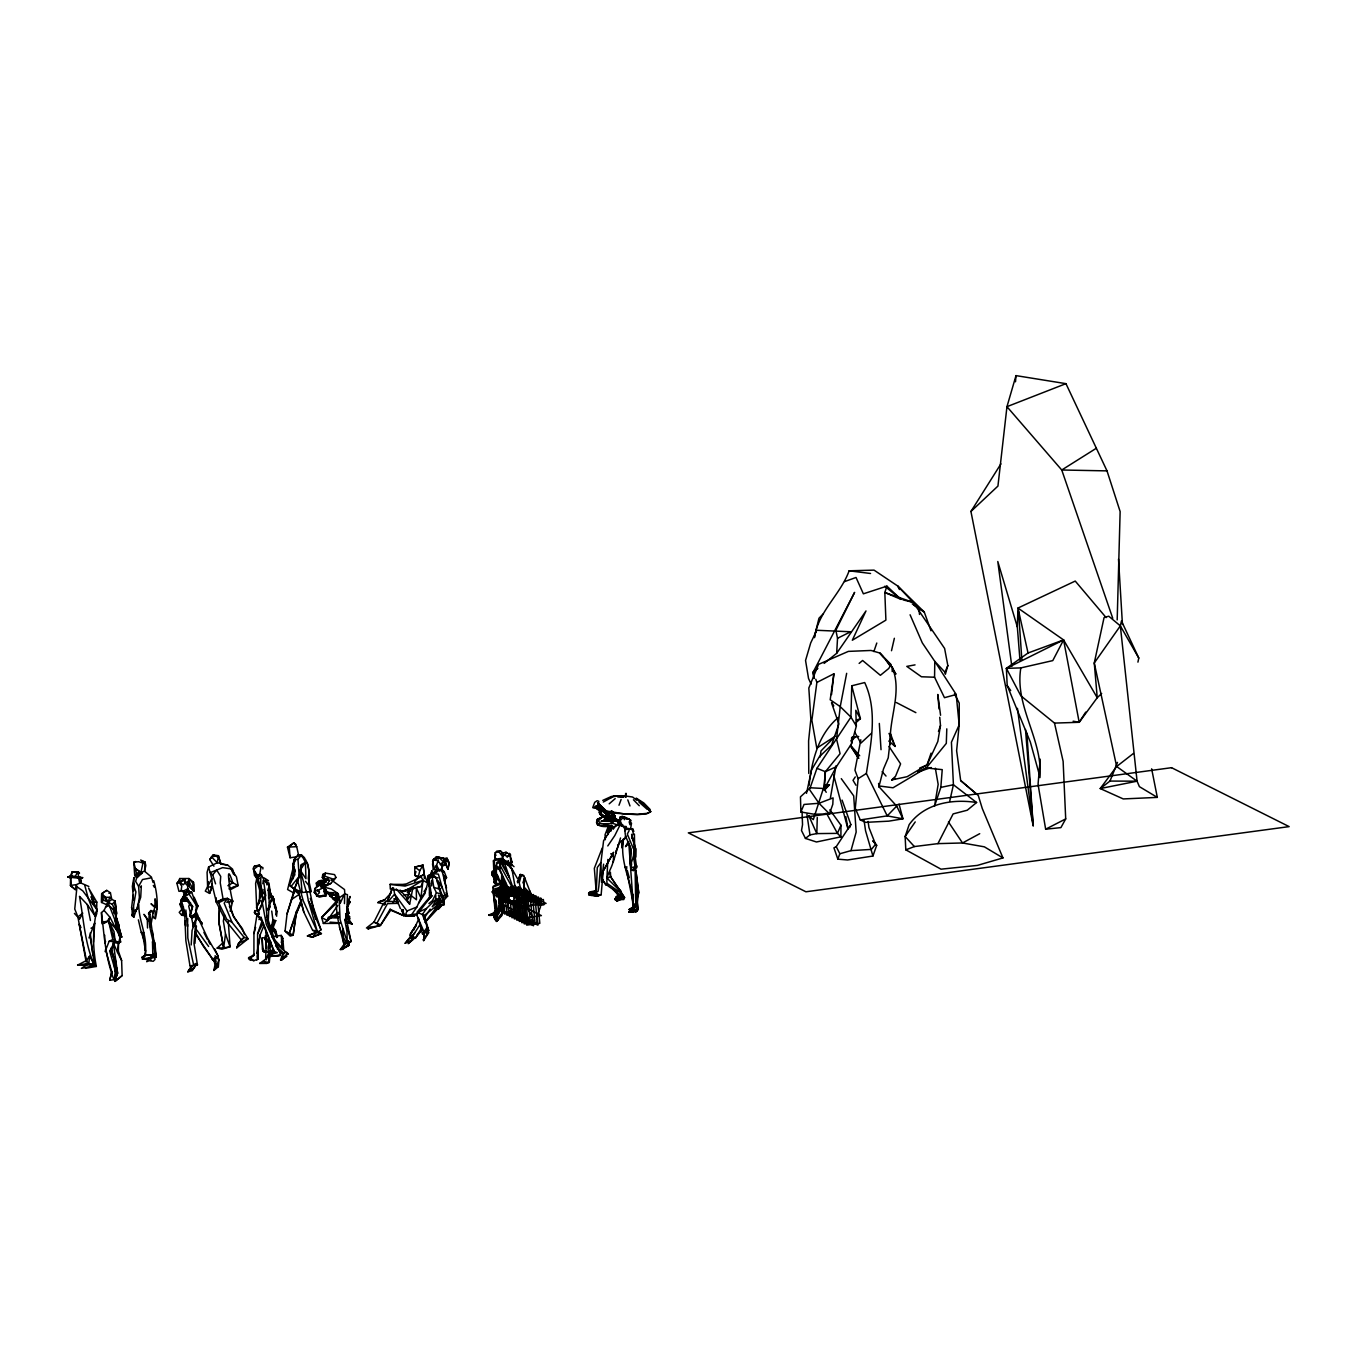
<?xml version="1.0" encoding="UTF-8"?>
<svg xmlns="http://www.w3.org/2000/svg" width="1357" height="1357" viewBox="0 0 1357 1357"><rect width="100%" height="100%" fill="white"/><g stroke="black" fill="none" stroke-linecap="round" stroke-linejoin="round"><path stroke-width="1.5" d="M1106.142 617.622L1075.236 581.067L1017.954 608.055L1063.583 639.927L1052.778 660.605L1020.837 667.898C1014.341 706.403 1043.126 739.87 1039.954 777.612M262.885 868.972L262.885 867.564L257.745 865.8L254.387 866.207L253.08 868.599L257.355 875.18L261.324 875.604C258.475 886.715 267.278 900.098 258.559 911.073L259.17 914.55L256.592 907.324L261.104 895.179L256.643 879.2L259.374 875.893L257.796 878.318M444.146 880.981L446.572 877.674L444.316 871.889L441.602 869.328L436.513 870.499L428.965 878.216L431.373 895.298L429.609 896.366L429.626 892.16M616.57 900.692L615.773 898.809L614.806 899.437L617.079 901.014L618.894 900.013M187.69 885.867L188.708 886.358L188.928 878.522L179.769 878.539L177.75 882.915L185.095 878.658L184.925 883.153L183.127 884.798L179.463 881.626L179.769 878.539M434.918 907.799L444.146 904.576L444.163 899.742L441.093 894.076L436.445 892.685L433.799 887.41L432.035 876.249L432.679 873.467L436.513 870.499M612.838 822.088L613.924 813.657L612.567 812.69L613.975 814.505L612.838 820.764L609.802 816.558L611.82 821.765M802.072 812.029L802.53 824.7L801.495 830.535L805.447 838.422L816.473 841.985L840.899 836.845L840.967 825.226L829.873 809.824M266.328 939.349L265.65 959.162L259.662 963.47L266.277 963.419L268.923 962.062L268.024 947.135L269.331 941.571M272.961 898.945L274.131 900.149L272.672 896.095L273.266 897.995M609.853 873.433L610.667 876.859L624.542 897.639L621.71 897.927L619.945 892.329L607.054 883.356C605.154 872.992 616.502 864.443 612.702 853.994L613.618 852.264L603.22 870.973L601.151 894.704L598.047 895.925L588.87 894.823L589.888 891.871L595.757 891.176L596.351 890.005L597.284 867.513L600.93 862.56L603.594 840.729L612.346 827.312L620.454 824.157L616.638 821.206L601.355 821.206L616.638 821.206M85.474 968.321L96.347 966.438C92.564 947.457 92.649 928.273 96.924 909.597L91.173 896.604L93.362 903.999M596.249 892.346L594.332 868.293L602.271 847.938M93.786 904.186L93.87 900.064L88.629 888.106L96.805 902.1L96.652 914.211L95.719 912.803M252.589 956.023L254.268 954.463L248.535 958.059L249.179 959.467L253.844 960.688L257.983 958.958L258.135 946.694L260.205 934.752L263.835 925.745M270.009 953.75L270.145 941.894M496 865.274L496.832 879.743L495.424 883.831L494.253 882.661L493.388 860.864L496.255 859.032L501.7 858.37M628.868 841.934L627.85 842.154C633.94 850.585 626.866 862.611 632.498 870.431L634.211 870.21L635.127 867.106L635.67 848.719L631.904 835.352L631.7 838.524M106.728 890.379L101.673 893.72L101.554 902.439L106.796 904.746L108.034 902.371L109.764 897.299L105.642 897.316L101.673 893.72L106.728 890.379L110.409 892.719L111.766 899.386L115.057 900.963L116.617 913.448L115.837 918.18L115.057 900.963L112.377 904.339L115.158 910.479M273.283 931.665L271.163 931.055L272.638 927.934L273.775 928.256L273.707 930.715C270.382 933.124 275.149 930.885 272.638 927.934L271.688 928.052M493.219 890.413L496.102 910.598L495 912.43L488.842 915.229L496.475 914.313L498.918 912.379L499.8 891.956L505.822 889.802L514.795 890.005L517.543 887.631L514.795 890.005M892.211 671.596L892.278 667.407L885.85 659.672M905.798 849.838L914.381 846.564L937.924 843.63L953.123 813.912L967.27 810.214L976.582 802.513C952.241 798.679 924.422 803.429 909.19 824.581L905.136 836.523L905.798 849.838L941.012 869.175L977.345 865.41L1002.942 857.929L982.298 808.585L978.295 795.524L960.671 780.563L956.617 750.709L959.195 724.842L956.193 694.513L944.472 697.685L934.566 677.228L934.786 661.368L922.302 642.879L910.089 614.789M219.359 906.561L219.088 923.863L223.651 947.864L230.062 946.813L228.281 921.522M101.707 893.703L101.554 902.439L103.539 900.115L101.673 893.72L108.034 902.371L115.006 920.131L120.061 936.856L118.805 942.589L112.818 939.519L108.594 921.149L109.968 917.281L104.048 910.377L108.034 902.371L111.766 899.386L109.764 897.299M494.44 879.115L491.963 874.705L492.303 871.584L493.253 874.145C492.031 874.179 492.354 868.005 492.625 875.706L494.525 877.419M631.531 823.122L630.683 828.364L627.986 829.534L626.171 828.211L625.153 829.28L626.171 828.211M826.209 792.318L824.31 788.892L836.421 766.671L851.551 743.721L851.653 737.411M122.13 975.598L115.006 981.382L117.601 973.139L113.309 943.081L118.551 942.521L118.364 951.053L121.621 960.535L122.13 975.598L115.006 981.382L117.245 973.546L111.868 950.205M265.938 937.5L262.105 938.009L263.156 951.087L264.852 952.326L273.249 951.189M495.644 918.57L494.813 919.368L494.745 916.586L496.628 913.193M499.495 892.38L499.41 911.446M624.305 819.696L624.339 817.677L618.029 820.578L617.74 823.122L620.488 821.986L621.591 823.512L620.268 824.361M899.046 804.124L902.948 818.814L887.224 815.879L866.377 773.456C870.855 743.704 877.928 710.915 864.697 682.554L851.755 685.794L850.941 717.107L816.948 768.316L809.535 789.604L819 803.276L829.449 813.827L832.808 804.294L833.096 797.899L819 803.276L804.039 804.447L800.884 811.995L814.268 814.251L829.449 813.827L825.412 813.42M70.615 877.351L70.411 885.392L75.314 889.649L76.229 884.696L81.199 882.474L80.792 878.369L70.615 877.351L71.31 886.596M442.043 870.532L443.298 871.754L442.043 870.532L442.246 862.815L441.737 868.412M614.806 899.437L616.349 896.519L619.589 895.009L615.298 890.345M265.039 939.349L269.534 943.675M610.667 831.332L611.362 825.277M1117.184 619.912L1120.136 511.572L1107.007 470.879L1065.957 383.658L1016.003 375.618L1006.962 406.676L997.938 486.077L970.933 511.47L1033.186 825.802L1026.859 733.136M150.814 956.872L150.729 960.128L146.675 961.706L148.507 958.534M219.461 906.476L219.003 922.573L223.651 947.864L217.154 948.068L222.921 942.81M817.27 817.508L816.812 833.605L809.976 834.894L805.447 838.422M259.323 902.863L259.798 886.681L256.643 879.2L255.625 883.458L256.744 908.868M344.441 903.609L344.746 893.924L347.46 894.653L347.104 904.627M499.189 861.814L499.495 860.83L500.071 865.41L498.307 867.666L501.7 874.4L501.479 881.439L502.887 886.698L500.818 885.663L495.237 891.702L497.442 890.158M145.844 951.087L145.47 955.091L142.095 957.211L142.468 959.145L147.777 959.433L154.291 957.313C156.123 942.318 146.726 927.459 149.558 912.023L150.966 910.496L153.002 913.363L150.542 927.255M617.876 899.606L623.779 899.555L624.542 897.639L620.946 891.922L606.918 877.996L607.868 859.422M1019.989 660.418L1017.326 626.917L1017.954 608.055L1028.046 653.005L1006.402 668.356L1007.182 685.506L1030.336 742.042L1039.072 773.677M257.525 959.467L257.593 933.853L262.122 920.674M268.584 898.402L268.652 887.665L272.655 898.588L270.484 902.354M269.365 948.102L269.483 944.319M946.796 728.845L946.304 743.399L926.271 767.96L893.042 787.772L879.132 785.974M187.758 918.536L187.453 926.56L185.858 910.021M208.011 887.139L208.232 881.694M499.715 882.304L499.8 880.133M265.802 948.017L266.159 939.621M268.143 923.88L268.754 909.071L267.329 909.207M330.09 893.127L329.955 896.315L336.689 900.064M625.441 836.421L625.136 838.507L626.578 836.099M218.07 958.619L218.189 956.261L214.762 949.035M635.67 848.719L635.738 857.064M890.362 744.484C888.496 718.599 902.609 692.765 892.278 667.407L879.76 653.022L871.024 650.461L848.346 651.394L818.559 664.37L808.823 688.016L810.841 719.193L808.602 740.854L808.772 773.456M109.73 980.28L111.885 971.476L109.73 980.28L113.92 979.652C106.694 960.451 104.76 942.878 102.674 922.726L101.453 912.599L104.048 910.377M273.622 931.258L273.775 928.256M498.664 902.88L499.24 892.685M824.123 663.403L836.675 653.311L837.523 638.282L835.844 630.31L854.622 592.364L813.131 672.224L813.759 678.347M153.002 913.363L154.817 907.477L155.088 898.656M348.579 901.743L346.883 908.902L350.021 896.451L349.156 899.216M612.838 820.764L614.874 815.557L612.719 820.459M191.184 944.964L192.083 930.495L195.951 918.689L193.814 915.28M633.007 908.07L632.091 892.838M93.497 942.165L94.685 923.184M281.289 935.414L282.035 948.543L283.732 949.781L282.816 938.416L281.289 935.414L271.688 936.72M808.959 815.93L813.301 819.662L823.411 788.332L824.31 788.892L825.395 771.692L840.085 753.678L836.54 739.056L840.237 706.624L846.666 673.326M248.535 958.059L250.146 958.296L253.912 955.379L253.946 933.531L256.965 914.923L260.917 920.25M336.434 902.168L336.943 894.348C334.619 910.564 339.572 927.526 343.711 943.2L351.039 941.588L346.391 918.943L347.307 904.966M598.454 804.616L598.759 801.292L597.148 800.715L594.722 802.326L592.738 807.619L594.349 808.212L598.454 804.616L609.361 814.217M623.626 838.626C619.725 858.15 628.528 876.3 632.549 894.925L628.834 843.494L625.509 846.683L628.206 841.645M115.057 900.963L116.617 913.448M269.551 903.949L267.787 909.58L268.754 909.071M502.616 859.032L502.87 855.453M621.794 847.599L622.422 840.339M625.407 797.136L625.628 793.489M622.015 847.65L622.693 840.339M625.628 797.17L626.052 793.489M622.286 847.65L622.914 840.39M625.899 797.187L626.272 793.523M89.46 956.261L88.883 963.962L77.62 965.098L86.492 960.519L89.46 956.261L94.583 964.861L77.62 965.098L86.577 964.115M145.08 864.29L140.687 860.016L145.029 862.034L144.571 871.245L151.407 877.046L153.036 882.457M426.658 929.986L428.659 932.683L427.421 933.853L424.402 931.631L423.655 940.638L424.079 934.922M195.951 918.689L193.983 943.319L197.427 964.912L194.17 965.641M256.999 879.523L257.355 875.18L259.713 874.213L261.29 874.603L263.529 879.048M257.287 957.363L258.135 946.694M935.346 768.198L938.162 784.38L934.515 806.177L940.825 787.399L942.233 769.64L926.271 767.96L917.722 771.946M265.361 935.685L265.022 939.706L270.128 942.199M1015.494 381.792L1016.003 375.618M1040.191 759.14L1038.054 784.38L1045.653 829.178L1060.903 827.617L1065.703 818.916L1063.125 761.328L1054.508 723.094L1020.837 695.802L1006.402 668.356L1063.583 639.927L1097.236 697.719L1079.188 722.297L1054.508 723.094M194.933 943.403L196.426 925.932M429.982 878.42L430.305 874.654L433.443 874.417L432.476 874.485M496.374 869.566L496.713 865.749M430.644 892.211L430.271 896.383L417.176 911.989L416.684 914.94L423.995 931.801L422.468 933.921L418.024 917.434M215.305 967.304L213.897 970.425L218.358 966.693L219.037 959.45L215.084 955.769L216.441 966.54L213.897 970.425L214.949 965.048L213.965 959.789M588.887 892.618L588.87 894.823L596.656 896.298L601.151 894.704L590.804 895.399L598.013 894.382L594.807 893.364L591.075 894.45L590.499 892.227L588.514 893.788M121.621 960.535L117.601 952.478L118.551 942.521M836.421 766.671L825.395 771.692L823.801 788.485L810.35 787.789L800.46 796.83L800.884 811.995M860.813 739.752L854.961 770.216L858.15 778.664L855.283 808.331L860.27 819.916L865.698 822.359L888.784 821.155L902.948 818.814L896.689 806.092L878.929 786.67L883.492 768.961L888.224 757.851L890.803 735.189L889.106 733.408L895.111 746.435L888.784 741.041M75.314 889.649L70.411 885.392L76.229 884.696L76.959 886.749L74.754 909.02L77.909 916.925L86.186 962.113M191.897 906.866L186.944 900.726L182.941 898.012L186.808 897.91L192.626 906.425L189.726 915.297L191.948 918.316L195.561 914.092L196.426 905.424L191.676 892.177L186.876 890.752L180.685 900.522L183.806 912.498L185.553 913.532M266.667 963.402L269.297 962.418L269.975 955.701M308.718 885.069C309.752 874.96 310.091 861.983 301.491 854.961L298.014 854.808L294.011 859.558L293.027 865.189L294.91 875.061M184.908 924.779L185.332 920.708M497.018 863.493L499.885 861.22L502.412 863.391L509.028 876.826M153.748 880.676C157.107 892.923 158.701 906.239 155.343 918.638L153.494 917.637M809.06 785.516C811.825 760.615 818.339 734.273 838.338 717.463M495.068 858.794L495.152 852.891L498.918 851.738L502.175 856.182L503.057 860.067L502.582 858.744L500.784 859.218L503.956 859.558M634.398 834.029L635.822 907.273L629.037 909.614L634.194 906.272M831.536 694.597L833.893 673.784L816.863 682.435L811.876 720.313L816.778 748.165L835.081 736.325L820.985 750.964L820.188 756.935M445.452 864.121L447.013 858.235L448.946 862.458L447.946 869.243L443.366 858.421L436.598 856.674L433.341 859.88L437.955 860.83L442.212 866.326L444.723 865.054L443.366 858.421L436.598 856.674L432.51 861.39M310.295 898.402L320.998 929.816L317.572 932.293L312.653 930.359L303.798 912.091L298.319 891.278L294.198 890.328L287.09 913.719L285.072 930.987L290.177 936.076L293.129 935.227L296.386 913.261L301.661 901.71M346.697 911.073L347.171 906.968L348.868 913.329L346.222 915.178M603.611 864.155L601.507 882.355L600.93 862.56L598.827 886.511L598.115 891.21L596.52 892.346M140.466 887.342L141.332 885.867L140.721 897.248L133.8 917.213L131.595 907.697L133.122 895.162L132.375 886.24L133.8 878.013L140.975 872.314L144.571 871.245L145.81 865.596L145.029 862.034L142.366 861.305M288.091 953.801L286.564 952.258M396.176 888.937L409.644 904.135L413.037 887.156M223.651 947.864L225.499 934.023L223.362 921.03L224.516 914.771M273.91 902.931L276.76 911.463L276.251 915.178L276.455 911.344L272.842 899.352M293.129 935.227L285.072 930.987L289.007 934.091L293.129 935.227L296.267 911.938L301.525 899.64M431.136 876.435L431.882 870.838L429.1 877.962M494.559 882.474L494.321 881.321L496.679 882.695L495.424 883.831L494.355 881.796L494.253 882.661M500.038 911.124L495.593 918.791L496.679 921.454L496.492 920.012L501.937 913.125L498.613 898.826M497.086 862.848L495.271 870.804L501.157 886.494L499.647 888.937M262.105 938.009L262.427 949.408L263.767 951.63L263.631 949.408M833.893 673.784L830.196 699.771L840.237 706.624L850.941 717.107L856.352 726.063L851.551 743.721M591.245 893.771L592.89 893.686L592.67 894.755M596.232 887.478L595.672 891.312L594.23 892.635L595.689 890.124M181.143 890.396L181.77 886.206L179.328 882.44L176.885 883.288L178.954 891.328L183.789 890.904L186.13 893.686L184.416 894.246L181.21 902.676L182.788 904.915M213.948 866.207L209.724 859.524L213.219 854.91L218.375 855.69L217.29 862.73L208.588 867.004L207.078 872.347L207.638 887.274L209.572 893.398L205.297 891.108L211.811 878.708L208.588 867.004M328.207 877.962L323.611 884.001L323.814 887.105L326.85 885.001L329.581 880.506L323.543 878.725L322.288 877.487L322.796 874.247L325.443 873.128L334.568 874.603L335.942 877.453L330.803 883.475L323.814 887.105L325.867 892.601L338.215 896.095L337.113 893.093M524.481 904.508L525.922 904.101L525.278 902.168L518.238 901.981L518.527 900.166M636.552 895.247L636.654 882.932L637.773 909.326L629.037 909.614L633.244 907.222M637.112 902.846L638.706 892.55L635.89 870.617M433.799 887.41L438.243 888.699L439.227 882.559M133.8 878.013L134.19 886.799L135.904 891.956L133.597 905.882L133.8 917.213L131.816 915.313L132.63 910.377L136.294 910.92M429.338 885.934L427.896 877.86L428.252 875.604L430.305 874.654L427.896 877.86L429.033 886.528L428.252 875.604L431.068 874.858M145.47 955.091L144.724 954.989C148.71 937.823 138.567 921.657 138.804 904.661M939.756 717.276L940.486 725.571L937.823 741.499L927.035 764.941L907.171 776.679L891.702 779.936L895.569 776.187L900.607 763.872L889.005 746.486M268.313 883.933L263.479 880.286L265.751 895.654L258.559 911.073L254.794 910.615L254.963 913.515L258.22 914.211M612.686 816.49C630.14 827.566 609.039 818.034 613.398 814.828C615.349 811.418 609.293 810.197 611.108 812.589L610.328 811.639L612.482 811.282L611.379 815.811L603.848 820.51M270.603 929.087L271.247 925.372M830.399 798.018L836.031 765.721M256.931 953.326L260.205 934.752M436.632 872.398L436.496 865.291L438.447 860.033M325.68 896.332L322.949 895.383L325.68 896.332L326.477 891.922M314.23 892.397L318.318 896.349L314.23 892.397L314.892 888.614L319.455 883.814M266.26 880.456L266.464 879.387L263.682 877.691M259.713 874.213L260.951 867.513M496.95 914.855L497.578 911.497M619.352 820.714L619.996 817.202L622.371 816.219L627.07 819.187M270.552 931.869L272.893 919.741L271.722 911.056M498.562 913.142L499.597 909.648L494.813 919.368L493.727 916.772L495.39 908.121L492.845 890.599M270.993 933.786L272.197 927.679M262.783 883.729L263.479 880.286M71.48 875.333L72.209 871.72L78.367 871.974L79.52 873.128L72.209 871.72L70.14 876.843L71.107 877.148M1117.489 762.397L1109.992 781.072L1100.222 788.553L1123.257 798.934L1157.317 797.39L1151.652 768.825M1137.929 662.148L1138.777 658.043L1121.459 620.963L1120.339 625.865L1137.081 781.191L1139.405 786.653L1157.317 797.39M254.794 910.615L254.438 912.701L255.591 913.685M635.127 867.106L633.465 856.691L634.177 844.631L631.582 834.334M80.962 927.56L79.215 924.253L86.492 960.519L88.883 963.962L93.684 963.724C84.66 941.995 83.676 919.249 79.486 896.332L87.289 904.542L95.448 916.569L96.924 909.597L82.777 890.837L76.959 886.749M267.855 917.213L265.955 917.705L268.075 916.179L266.922 916.162L265.344 897.181M525.922 904.101L524.803 902.541L525.261 904.525M517.271 881.88L520.274 874.468L524.294 876.741L523.666 875.333L520.274 874.468L517.662 882.813M492.795 874.909L492.964 872.585L492.506 874.875M806.499 793.336L811.588 769.86L819.323 756.782L831.587 745.061L838.88 723.993L831.502 702.756M211.081 888.513L212.184 883.577M496.764 920.86L502.582 913.77L500.496 892.702L513.879 892.974L512.573 892.482L513.014 890.548L511.08 889.7M300.626 868.276L301.475 864.562L305.427 862.272L301.491 854.961L297.963 859.337L299.168 876.368L294.435 889.14L289.228 885.103L295.046 871.567L293.027 865.189L295.521 859.999M949.696 801.308L953.411 784.753L951.427 742.228L959.195 724.842L959.246 703.147L954.48 693.8M418.787 903.067L424.894 893.551L427.692 883.085L424.232 874.417L422.994 865.172L414.801 867.089L414.801 875.35L418.177 877.555L424.232 874.417L422.994 865.172L414.801 867.089L419.771 870.702L418.177 877.555L414.648 881.643M607.8 834.691L610.396 825.633M501.293 899.878L502.497 896.621L501.734 893.652L503.125 893.517L504.567 896.214L504.142 901.659L506.873 895.942M891.498 650.715L894.365 638.282M268.007 890.429L268.652 887.665L271.451 898.622L270.331 902.88M613.228 862.102L620.522 837.981M633.159 894.738L633.024 901.998M192.626 906.425L190.15 916.586L195.561 914.092M631.582 863.883L631.005 868.768L633.448 870.668M446.572 877.674L443.688 875.316L447.556 896.163L443.128 901.133L442.569 896.298L436.784 880.795M193.508 882.203L193.729 891.193L192.575 888.716L193.508 882.203L188.928 878.522L193.729 884.153L193.729 891.193L189.641 887.173L187.826 881.27M230.181 911.276L232.725 901.099C231.233 898.334 224.007 855.724 232.81 882.762L238.17 885.561L230.809 889.48M597.555 824.819L599.675 823.071L612.567 826.209L610.446 826.074C605.51 827.125 593.823 827.312 597.606 819.306L608.682 813.979L611.617 811.232L608.072 814.539L597.131 819.407L596.503 822.495L597.555 824.819L614.009 827.159M605.154 839.016L605.951 835.861M294.028 864.443L287.599 889.53L293.909 893.042M633.024 907.562L629.02 912.277L637.603 910.394L637.078 898.385L638.706 892.55L635.364 866.767L633.685 867.649M625.272 834.521L624.763 828.669L622.422 825.65L626.255 827.159M814.319 637.112L818.966 618.249L823.088 614.026M494.813 876.401L495.271 874.688L492.421 871.058L496.187 876.028M496.662 869.922L497.476 866.818M495.746 913.498C494.694 916.179 484.602 915.076 491.675 915.33L497.782 911.514L499.172 906.255M405.353 884.408L390.087 884.357L390.324 889.056L404.42 891.379L421.365 886.342L422.994 880.303L421.128 876.843L405.353 884.408L397.737 885.442M295.351 917.061L296.386 913.261M630.53 823.428L630.7 820.29L627.799 818.661M253.946 933.531L255.608 927.476M872.958 840.814L876.69 845.343L872.924 856.03L847.599 859.982L837.846 859.151L839.847 853.757L850.992 850.635L856.165 832.078L853.689 795.864L841.272 778.647M113.937 958.636L115.905 972.765L113.92 979.652L115.294 975.361L113.937 958.636L111.155 951.511L115.108 940.689L114.022 931.614L108.594 921.149L101.945 922.065M814.539 637.654C817.966 611.786 840.458 594.671 849.126 570.805L874.027 570.127L897.706 586.003L913.227 602.423L944.608 648.442L947.831 665.558L945.371 674.208L945.015 672.258L934.786 661.368L956.193 694.513M624.932 830.738L625.153 829.28M286.344 956.346L280.56 959.959L283.019 953.055L284.258 953.53L275.556 945.914M606.884 832.503L608.479 827.125M407.354 898.317L410.051 889.327M387.22 901.387L392.546 887.665M415.971 871.635L414.801 875.35L418.448 876.317M522.903 882.898L524.599 877.572L532.097 896.994M844.546 581.61L856.03 577.471L863.374 593.823L886.884 586.139L884.832 592.5L885.9 620.132L852.315 640.233L865.987 610.938L836.675 653.311M295.266 888.818L287.09 913.719M296.267 911.938L289.007 934.091L301.576 899.793M183.534 899.674L184.484 896.841L184.705 901.031M186.13 893.686L187.792 888.699L187.385 882.661L183.449 880.608L179.328 882.44M191.49 917.315L193.423 926.882L196.409 918.061L194.882 914.499M873.874 651.564L876.792 643.031M931.072 753.135L927.035 764.941L919.605 768.096M938.467 731.474L940.486 725.571M180.888 903.966L182.483 899.335M495.933 891.057L495.254 891.583L500.716 890.311L502.344 885.867M185.604 914.788L180.26 903.966L181.041 901.981L184.959 912.956M194.373 916.196L189.726 915.297L191.948 918.316L194.373 916.196L197.986 905.984L194.17 897.214M521.427 874.688L519.239 882.796L521.444 892.516L517.916 891.006M514.642 898.266L515.745 895.128M633.465 856.691L631.412 862.458L631.005 868.87M210.725 890.158L209.572 893.398L212.354 886.545L211.811 878.708M182.279 906.544L181.261 903.083L186.876 890.752L196.426 905.424L197.986 905.984M137.362 877.487L139.466 871.686L135.327 868.514L133.8 862.221L135.649 861.525M425.148 892.126L420.907 897.944L416.887 907.002L406.947 910.988L405.251 915.67L414.377 915.975L416.446 913.889L405.251 915.67L401.418 909.902M618.996 805.261L621.116 799.477M410.493 933.633L416.378 924.846L410.493 933.633L410.56 937.941M272.893 928.256L275.759 920.64L272.893 919.741L273.86 920.945L273.096 922.217M849.635 827.702L850.822 824.53L842.069 800.104M89.002 937.958L94.617 923.167M266.243 959.857L268.194 954.751M236.746 947.831L238.425 943.42L244.141 937.399L248.077 938.807L236.746 947.831L241.207 939.807L244.141 937.399L232.03 922.37L224.176 903.202L227.416 898.453L232.725 901.099L231.284 902.863M606.172 816.812L607.291 814.03L602.372 810.197M606.545 816.71L607.563 814.047M606.833 816.846L607.851 814.2L602.932 810.417A2.324 1.747 75.6 0 0 600.574 811.147A2.324 1.747 75.6 0 0 601.49 814.319L611.447 821.697M609.768 815.693L607.868 819.781L609.106 815.659M607.868 819.781L609.395 815.794M608.14 819.798L609.666 815.811M387.39 901.285L392.529 887.919M508.57 863.849L508.4 860.66L507.399 861.559M503.684 899.131L502.921 903.423L501.157 903.711M501.903 908.749L501.802 915.619L496.679 921.454M105.083 951.562L109.154 941.249L112.818 939.519M253.912 955.379L254.268 954.463M495.678 920.657L495.593 918.791M616.417 850.296L618.605 844.936M268.313 909.801L269.873 906.018L269.432 902.1M182.788 908.274L183.399 906.781L183.806 912.498M630.7 820.29L629.156 821.867L629.97 824.751M272.146 927.052L274.063 922.506M945.015 672.258L947.831 665.558M501.751 892.465L500.496 892.702M840.967 825.226L837.439 833.368L816.812 833.605L808.738 815.625M384.099 905.221L385.778 901.353L397.94 901.625M181.787 900.488L185.129 893.042L179.904 904.424L182.856 911.802M416.684 914.94L430.949 896.57M413.58 930.359L418.77 918.825M603.899 819.865L609.683 816.558L612.635 816.541L613.398 814.828M510.453 868.107L510.707 864.986M624.763 828.669L625.865 826.277M325.867 892.601L333.992 894.416L338.232 897.147L340.403 902.812L344.797 893.381L344.525 889.547L331.125 879.777M192.1 970.628L196.036 965.014L192.1 970.628L187.843 971.849L191.914 965.556M608.462 826.04L605.069 834.691L605.324 839.729M345.543 942.318L342.117 949.459L340.353 949.51L345.543 942.318L349.241 945.218L348.41 940.774M603.22 870.973L612.702 853.994L610.837 853.655L613.279 856.233M268.228 910.615L270.043 906.934M436.445 892.685L432.51 900.607L428.931 903.558M190.506 902.626L188.708 906.171L190.557 913.6M257.593 933.853L263.156 923.082M80.097 918.146L82.726 913.125L77.909 916.925L79.673 919.062L74.431 913.397M436.801 899.182L432.221 906.781L436.038 903.762L441.093 894.076M497.205 916.179L495.339 919.69L496.034 920.606L497.273 920.996L499.037 917.586L497.035 919.588M347.307 907.307L350.123 902.049L348.495 899.674M370.953 927.204L367.815 928.985L380.384 925.491L390.121 909.241L390.663 910.208L380.384 925.491L366.441 928.001L373.989 922.048L376.839 923.388L387.457 903.643L397.872 903.338M629.156 830.586L627.307 834.029L633.346 848.6M633.091 908.206L633.821 906.832L627.46 874.671L629.36 877.758M115.905 972.765L109.696 951.053L114.734 941.724L109.154 941.249M510.045 855.436L511.131 863.714L508.722 863.459M294.113 876.198L289.228 885.103L294.435 889.14L301.067 872.161L301.475 864.562L299.168 876.368L291.484 885.934M256.592 907.324L260.256 900.658M607.783 845.937L614.806 835.556L620.454 824.157L616.706 824.683L613.076 829.297M271.553 953.767L268.652 955.057L273.419 951.206L277.32 952.665L268.652 955.057L266.634 956.736L279.864 955.65L280.594 953.649L272.163 936.89M440.16 898.809L436.072 906.222L424.385 915.432L417.769 912.515L426.488 908.478L435.818 899.352L440.16 898.809L438.413 895.162M506.873 897.062L502.921 903.423M295.046 860.101L293.061 863.646L293.146 878.725M272.638 953.496L267.142 956.549L279.712 955.243L280.594 953.649L266.345 924.49L261.935 900.794M131.595 907.697L133.495 911.124L137.328 909.122L139.381 897.316L138.618 886.375L142.485 879.523L150.508 878.013M187.843 971.849L192.032 965.539M503.888 887.715L502.514 890.141L500.716 890.311L507.213 890.463M149.779 914.652L148.541 913.787L149.558 912.023L155.41 954.666L152.493 957.041L142.468 959.145L145.945 954.921L152.798 954.7L152.493 941.877L154.41 941.605L154.206 944.54L152.493 941.877M510.69 863.951L511.996 861.882L509.52 853.349M419.771 870.702L422.994 865.172M325.392 885.697L324.34 887.495L327.156 893.737M337.452 902.134L335.688 898.3L337.316 902.626L333.211 899.216L336.299 897.893M345.255 920.267L346.951 917.4L351.989 923.998L346.951 917.4M512.217 885.51L504.974 864.324L502.192 863.306L503.498 861.101L511.894 868.667L517.271 878.301M274.131 900.149L273.673 898.504L271.926 898.046M325.205 884.764L324.459 887.308L326.189 890.735M439.397 906.052L437.548 909.088L441.178 905.289M419.55 925.321L411.256 938.332L415.632 937.789L420.874 929.257M416.378 924.846L409.916 935.227L415.632 937.789L422.214 929.528M533.301 902.049L535.862 902.592L536.66 901.319L530.485 895.45M423.655 940.638L428.659 932.683M970.933 511.47L1000.923 463.873M596.775 806.584L598.607 803.717M1073.133 721.195L1079.188 722.297L1085.702 712.12M423.757 918.825L430.135 909.139M498.341 868.887L499.461 868.65L507.772 886.867L506.704 888.479L503.057 880.608M855.266 776.95L853.027 780.326L855.945 785.211M837.846 859.151L833.944 847.837L836.234 846.649L850.822 824.53M327.207 892.872L327.868 891.854M107.322 921.216L109.968 917.281L120.061 936.856L121.672 937.059L116.278 917.128M182.177 900.268L184.484 896.841M508.044 865.037L510.944 862.068L510.911 863.374M184.128 897.825L181.889 901.099L185.315 896.197M337.774 905.356L327.325 920.589L323.373 923.455L321.609 917.485L337.316 900.217M426.488 908.478L422.383 914.482L428.744 930.681L422.468 933.921M416.887 907.002L411.001 915.551L414.377 915.975L403.368 915.5L390.663 910.208M915.229 821.918L905.136 836.523L914.381 846.564M495.237 883.577L496.255 882.135L495.203 875.044M1133.383 753.491L1116.658 766.501L1100.222 788.553L1137.081 781.191L1116.658 766.501L1094.268 662.996L1104.055 617.605L1108.737 616.197L1120.339 625.865L1094.268 662.996L1097.236 697.719L1101.68 693.461M424.012 891.532L426.624 887.834M393.055 902.354L396.498 897.503M427.167 927.323L423.995 931.801L428.744 930.681L424.385 915.432M281.035 960.315L287.022 956.04M115.006 920.131L116.804 929.698L108.594 921.149L101.945 923.727L101.453 912.599M316.215 932.513L307.445 935.957L312.856 937.127L321.405 933.582L316.215 932.513L312.856 937.127L307.445 935.957L316.181 932.242M634.788 869.243L633.448 870.397M391.393 892.567L384.794 899.657L377.806 902.592L385.218 904.305M423.045 939.841L427.421 933.853M495.271 874.688L493.66 876.893L494.83 880.93M148.541 913.787L150.966 910.496M635.568 910.784L636.738 909.224M431.373 895.298L427.184 900.878L432.442 895.773M209.724 859.524L213.219 854.91L218.748 857.556L218.375 855.69L211.421 856.81L217.29 862.73L227.688 865.121L232.539 869.091L234.439 874.977M409.644 904.135L407.1 900.132L410.781 895.332L416.446 899.759L416.277 887.766L420.907 897.944L422.994 880.303L427.692 883.085M262.647 898.928L265.344 895.416L262.546 891.786L257.542 877.657M70.36 876.571L74.839 876.554L78.367 871.974L78.401 876.893L80.691 877.419L79.69 877.826M608.106 832.35L613.177 826.701M438.616 903.1L441.076 899.979L444.146 904.576L436.038 903.762M241.207 939.807L225.33 919.995L216.391 902.337L223.023 898.775L220.241 882.847L220.716 876.435L216.696 870.041L210.301 872.568L212.506 875.095L216.696 870.041L222.582 867.632L231.114 868.887L236.44 876.843L238.17 885.561L235.948 885.663M509.079 854.859L507.857 856.386L504.516 855.351M412.307 939.112L408.186 943.675L413.834 938.993L405.166 943.285L411.137 935.804M596.995 821.748L601.728 817.677M282.069 957.262L283.155 955.939M250.231 959.857L248.942 957.499M617.859 845.072L621.489 840.746M438.786 908.953L441.873 905.306M489.046 915.28L492.947 913.685L495.899 910.242L493.168 886.342L498.579 883.441M519.748 876.995L521.8 874.603M496.475 914.313L498.24 912.277M635.364 866.767L634.55 869.549L633.685 867.225L631.683 867.394M387.983 901.693L394.633 894.178L393.615 888.038M438.803 907.612L425.08 922.421L437.768 905.713M176.885 883.288L178.242 881.762M405.166 943.285L415.038 932.412M323.187 875.621L325.443 873.128L323.543 878.725L323.187 875.621L334.5 879.573M417.125 934.854L420.975 930.665M824.293 790.419L829.432 784.855L825.718 784.838M590.889 893.143L592.127 891.803M136.446 873.229L135.327 868.514L140.975 872.314L142.943 863.052L138.601 861.712L133.8 862.221L134.682 875.112L139.466 871.686L142.366 872.941L136.633 877.928L135.649 881.388L138.618 886.375M183.059 898.097L186.723 894.195M507.111 857.234L509.893 854.265L510.758 855.114M385.778 901.353L382.928 904.373L373.989 922.048L380.045 925.287M425.894 920.741L436.869 909.156M195.323 933.667L213.812 960.841L218.189 956.261L207.451 937.806L198.122 917.892M347.782 904.474L350.123 902.049M896.689 806.092L887.224 815.879L860.27 819.916M436.259 871.974L437.158 871.058M508.23 865.155L511.555 862.34L510.52 862.713M617.079 901.014L621.37 899.216M316.843 895.281L319.455 892.685L317.47 890.022M332.482 880.88L335.942 877.453M260.154 962.995L262.681 962.876M105.625 941.639L104.76 943.047L104.71 935.194M335.79 903.83L321.609 917.485L327.325 920.589L338.351 912.277M871.33 733.391L860.864 743.144L854.689 732.085M114.734 941.724L113.377 942.962L115.108 940.689L108.594 921.149M524.803 902.541L523.904 901.048M511.996 861.882L509.791 863.714L509.553 862.713M855.996 722.636L860.389 718.701L851.755 685.794M609.208 803.819L615.196 798.611M257.525 878.878L254.471 875.519L253.538 869.413L259.458 865.003L260.663 866.546M438.498 904.627L444.163 899.742M632.599 911.446L628.953 911.989L635.89 911.87L637.603 910.394M850.924 740.905L855.588 736.902M611.396 812.911L610.582 813.589L611.447 813.657M629.326 911.65L632.243 909.173M859.134 663.42L862.611 660.486L880.388 675.311L888.699 668.526L891.142 664.659L879.76 653.022L883.373 656.839M814.115 678.5L813.131 672.224L817.847 668.441M256.677 960.01L257.983 958.958M276.709 944.37L287.463 953.445L281.9 959.111M503.142 855.673L506.958 853.078M824.31 788.892L829.432 784.855M281.187 942.199L282.646 941.063M499.834 867.649L499.885 861.22M335.874 916.196L339.148 913.651M314.892 888.614L320.489 884.34L322.254 885.222M349.173 944.116L342.117 949.459L349.241 945.218L348.444 941.334M410.306 890.429L407.337 892.652L410.781 890.82M494.508 880.133L496.832 879.743M511.894 868.667L514.812 885.341L512.149 887.308L500.071 865.41L500.479 868.158L499.461 868.65M377.806 902.592L384.794 899.657M635.89 911.87L637.196 910.92M614.721 817.813L614.755 815.828L612.889 814.2M493.473 890.413L498.104 892.227L500.529 890.48M344.746 893.924L339.097 897.927L340.115 919.673L347.256 942.046L346.934 931.377L344.678 919.317M316.673 886.036L321.202 881.66L325.375 879.777L318.776 880.846L316.3 883.085L316.673 886.036L320.489 884.34L324.832 886.969L317.589 890.48M191.676 892.177L182.941 898.012M440.279 864.596L443.654 862.255L439.193 857.522M404.42 891.379L422.994 880.303L405.098 886.07L390.087 884.357M297.098 856.742L290.076 857.76L287.48 847.158L293.858 842.816L296.097 844.597M258.916 919.588L261.104 918.129M513.658 892.024L518.323 899.538L521.953 901.201L523.463 900.183L519.256 897.045L514.982 891.549L515.83 890.989M291.399 899.572L299.252 894.348L294.198 890.328M590.312 892.329L591.465 891.566M498.918 851.738L500.428 850.754L503.04 853.248L503.413 856.097M437.921 877.911L432.035 876.249L428.965 878.216L429.609 896.366M813.131 672.224L815.557 670.663M325.358 886.664L323.899 887.597L320.473 886.63M858.15 778.664L866.377 773.456M1096.168 448.353L1061.751 469.997L1112.757 618.3M272.689 922.573L275.759 920.64M492.947 913.685L495 912.43M227.908 885.697L232.81 882.762L230.368 881.388L228.773 877.962M145.945 954.921L142.095 957.211L143.452 959.178M603.203 821.256L612.635 816.541M623.134 839.796L624.067 839.237L623.134 839.457M189.369 970.238L193.373 967.914M621.353 826.26L622.422 825.65M79.842 878.488L82.879 877.64L70.055 876.13L67.85 876.978L70.801 877.86L67.85 876.978M442.569 896.298L444.926 894.992L447.556 896.163L446.029 892.618M183.789 890.904L187.792 888.699L189.844 892.312M497.951 863.408L497.205 862.085L503.413 860.101L494.338 860.134L495.492 881.897M501.954 854.096L503.023 853.519M603.288 802.038L611.583 797.526M979.72 833.69L962.52 842.968L937.924 843.63M493.388 860.864L494.677 860.168M611.108 797.577L614.365 795.864L624.033 795.762L632.599 797.017L636.586 800.138M495.034 891.345L496.187 890.752M229.299 889.089L234.286 886.511M418.177 877.555L424.232 874.417L424.334 878.607M1045.653 829.178L1065.703 818.916M218.189 956.261L212.065 959.365L215.746 961.095M621.014 825.565L622.744 824.7M636.501 799.103L644.338 804.633L650.749 811.656L647.357 813.335L637.79 814.217L624.271 813.895L604.018 810.57M837.523 638.282L850.686 631.768L816.761 630.276L810.706 642.93L805.549 660.469L808.535 678.466L811.096 684.132M625.356 838.117L623.881 839.542M223.023 898.775L227.416 898.453L217.374 901.37L218.613 902.744L227.416 898.453L233.472 915.958L248.077 938.807L238.425 943.42M502.192 863.306L504.974 861.966L504.974 864.324M349.241 945.218L340.353 949.51L346.052 943.692L345.492 940.299M601.355 821.206L602.423 821.324M497.663 890.955L498.884 890.396M602.779 800.376L611.278 796.508L624.033 795.762L619.996 795.711M137.82 874.96L142.366 872.941M91.021 928.205L93.633 927.068M117.313 943.437L120.654 941.962L119.416 935.787L121.672 937.059L115.905 916.704M627.477 829.11L626.459 829.551L626.951 828.228L629.987 828.788M891.702 779.936L895.433 778.358M591.075 894.45L592.89 893.686M508.332 890.837L510.266 890.039M400.926 891.888L406.506 889.547M515.864 895.383L506.314 896.672L506.924 899.165L511.81 901.082L510.978 901.523L520.002 899.759M282.85 959.06L280.56 959.959L281.849 960.01M105.507 907.002L108.933 905.628L113.36 909.444L117.465 920.826L120.061 936.856L119.416 935.787M1065.957 383.658L1006.962 406.676L1061.751 469.997L1107.007 470.879M330.803 883.475L326.85 885.001L323.611 884.001L323.628 885.799M595.757 891.176L590.872 891.854L592.415 892.465M523.497 888.598L527.636 895.569L527.805 900.251L530.689 899.691L535.862 902.592M108.882 893.296L110.409 892.719M266.108 881.287L266.973 884.951M1028.046 653.005L1063.583 639.927L1079.188 722.297M493.405 886.816L505.499 882.423M614.925 898.945L620.403 897.181C616.57 888.089 602.118 886.799 601.796 875.604M311.618 937.059L321.405 933.582L317.928 931.496M258.051 879.082L260.086 878.369M917.909 772.099L931.19 767.502M493.168 887.529L494.83 908.562M118.805 942.589L120.654 941.962M498.443 891.871L502.361 890.565L504.278 887.97L502.819 877.47M856.386 720.024L860.389 718.701L855.792 710.288L856.352 726.063M515.032 893.805L512.963 892.194L507.993 893.822L503.125 893.517L503.549 895.807M628.953 911.989L632.922 911.226M334.043 915.364L328.309 917.247L327.325 920.589L328.835 917.79L338.47 917.96M442.195 897.842L447.556 896.163M254.387 866.207L259.458 865.003M606.918 877.996L610.667 876.859L620.946 891.922M309.396 892.092L311.245 891.532L308.276 878.318L309.023 871.703L307.327 862.95M621.71 897.927L616.095 898.707M188.301 900.149L184.315 901.218L180.685 900.522L184.009 913.176M347.256 942.589L351.039 941.588L346.883 925.593M497.374 893.517L497.34 890.752L498.104 892.227L499.8 891.956M624.678 867.157L627.07 866.987M319.506 885.086L323.509 884.069M499.987 861.983L503.498 861.101M433.341 859.88L436.038 859.235M501.174 853.383L506.432 852.179M273.249 899.708L274.148 899.521M263.818 961.214L264.394 960.637M496.492 883.186L495.254 883.271M940.825 787.399L953.411 784.753L976.582 802.513M93.48 959.603L94.244 965.692L81.403 968.372L88.103 963.843L96.347 966.438M488.978 914.686L494.084 914.618M407.795 889.056L421.365 886.342M287.48 847.158L296.708 846.666L298.862 856.488M226.789 902.269L232.725 901.099M70.055 876.13L82.099 878.081M185.078 913.482L184.637 912.006L185.875 940.791L189.997 965.862L197.427 964.912L195.968 963.419M493.727 916.772L494.745 916.586M524.43 903.134L518.238 901.981M915.042 664.879L906.798 666.389L921.437 676.77L934.566 677.228M404.081 895.213L409.916 894.144M269.721 950.748L273.826 950.019M324.035 882.983L316.3 883.085L321.202 881.66L326.358 882.118M610.124 830.772L611.074 830.62M185.18 914.584L181.651 915.212L179.226 912.379L181.668 909.563L182.958 912.057L181.651 915.212L185.824 915.941M496.34 889.921L497.374 889.751M207.638 887.274L212.354 886.545M494.915 888.648L505.754 887.02L507.111 888.835L502.395 888.971M293.57 888.292L302.068 892.516L311.245 891.532M504.176 892.397L509.842 891.549M79.283 878.59L80.792 878.369M152.374 911.039L155.054 910.666L155.343 918.638L152.968 916.331M333.211 899.216L336.519 898.775M499.172 895.62L521.376 906.73L546.074 903.406L516.474 888.581L491.777 891.905L496.713 894.382M519.612 894.874L531.028 893.347L531.537 898.639L525.736 899.42L527.483 917.179L514.388 918.943L512.641 901.184L506.84 901.964L506.314 896.672M522.072 896.112L533.488 894.585L534.013 899.878L528.195 900.658L529.942 918.418L516.847 920.182L515.117 902.422L509.299 903.202L508.79 897.91M522.666 897.605L535.947 895.807L536.473 901.116L530.672 901.896L532.402 919.656L519.324 921.42L517.577 903.66L511.776 904.441L511.504 901.794M523.259 899.097L538.424 897.045L538.933 902.354L533.131 903.134L534.879 920.894L521.783 922.658L520.036 904.898L514.235 905.679L513.726 900.386M524.464 902.066L531.944 901.065M537.542 900.302L543.36 899.521L543.869 904.814L538.067 905.594L539.815 923.354L526.72 925.118L524.972 907.375L519.171 908.155L518.645 902.846M262.936 961.587L269.297 962.418M271.977 931.292L273.028 931.19M439.091 858.286L433.731 858.879L432.781 862.899L433.816 866.275M379.417 901.421L383.115 901.048M500.428 850.754L496.815 851.127L495.152 852.891M144.724 954.989L152.798 954.7L152.493 957.041L154.291 957.313L154.121 954.158L155.41 954.666M334.874 917.298L338.911 916.925L335.009 916.348M95.007 902.269L96.805 902.1M276.099 955.973L279.712 955.243M71.819 876.469L80.436 877.877M441.432 865.308L444.723 865.054M852.484 736.953L858.693 736.529M612.753 796.542L624.033 795.762M620.37 796.966L623.966 796.729L617.842 797.085M506.721 861.932L505.279 860.491M850.992 850.635L871.415 849.397L875.553 844.308L868.938 827.516L868.107 821.46M294.011 859.558L297.963 859.337M443.366 858.421L447.013 858.235L449.235 863.832L447.946 869.243L443.366 858.421L448.946 862.458M263.156 951.087L266.43 950.918M627.273 871.618L625.39 867.564L626.374 867.53M153.426 957.363L156.106 957.363L154.986 942.657M1006.402 668.356L1020.837 667.898M603.95 823.75L613.211 823.495L616.706 824.683M533.199 901.014L529.841 900.319M629.105 911.938L633.465 911.819M438.243 888.699L440.906 888.648M319.404 891.278L315.248 889.971L316.588 895.874L325.375 895.705L326.715 892.126L324.018 891.43L323.899 887.597L326.545 890.429M345.645 913.685L346.51 917.01L349.885 916.942L346.391 913.261L348.868 913.329L347.426 907.104M323.373 923.455L339.912 923.354M612.38 813.013L637.264 814.692L646.526 813.844L649.85 812.215L649.206 810.061M393.7 898.945L397.448 898.945M1109.992 781.072L1137.081 781.191M437.005 858.896L433.731 858.879L432.544 864.104L433.307 869.464L434.834 869.65M437.141 869.481L433.307 869.464L436.496 865.291L439.821 871.143M298.014 854.808L304.494 857.692M506.382 863.476L507.654 863.781L505.092 860.898L507.705 862.102L508.536 865.274M180.685 900.522L188.81 901.302M333.839 898.13L337.825 898.249M334.178 892.719L327.071 892.465L333.025 898.317L337.893 898.164L336.044 897.418L335.4 893.127M516.796 891.905L513.014 890.548M499.546 891.278L512.573 892.482M532.555 900.777L536.66 901.319L532.572 899.454M390.121 909.241L403.368 915.5L414.377 915.975M287.463 953.445L288.363 953.886M138.38 919.859L141.264 932.446L143.723 932.547L142.706 934.888L145.453 950.562L145.097 944.387M272.757 952.377L274.623 952.478L260.934 917.061M604.56 811.164C601.677 811.147 596.011 810.604 596.266 806.72M134.682 875.112L139.313 875.418M189.997 965.862L192.524 966.014M635.466 867.7L636.67 867.802L636.721 865.783L635.059 865.613M330.056 922.149L340.37 922.896M218.358 966.693L216.441 966.54L219.037 959.45L216 956.99M312.653 930.359L316.927 930.749M496.153 855.147L494.898 855.029L495.644 859.286M74.839 876.554L78.401 876.893M414.564 937.653L415.632 937.789M849.126 570.805L870.549 573.485M256.88 913.973L257.779 914.092M626.798 818.644L629.258 818.983M150.271 960.858L153.273 961.265L155.071 959.45L154.41 957.16L156.106 957.363L155.427 951.698M219.308 859.202L220.97 864.138L227.688 865.121M266.413 879.811L268.482 880.642M630.004 909.444L635.347 910.259L637.773 909.326L637.078 901.285M609.683 816.558L610.837 816.761M499.919 887.885L501.53 888.207M441.449 871.296L444.316 871.889L441.602 869.328L436.683 870.482L432.679 873.467L442.077 887.088L444.926 894.992M500.852 892.227L505.754 893.296M512.386 887.987L517.051 889.039L514.812 885.341M524.531 904.339L521.105 903.44M217.154 948.068L221.92 949.188L230.062 946.813L225.499 934.023M502.226 853.774L503.583 854.096M194.085 964.081L197.427 964.912M903.067 599.896L913.227 602.423L884.832 592.5L901.031 599.387L886.884 586.139M323.814 887.105L331.362 889.005L338.232 893.635L340.403 902.812M346.069 922.455L351.989 923.998L346.934 921.199M78.553 877.826L79.554 882.423L88.85 886.477M272.231 898.979L274.368 899.759M606.121 811.622L609.242 812.555M89.647 964.301L94.244 965.692M109.696 951.053L111.155 951.511M347.188 922.2L350.785 923.354M271.824 927.391L275.505 929.833L277.456 937.246M271.739 927.866L275.183 930.139L277.116 937.45M271.892 928.476L274.623 930.342L276.523 937.534M102.674 922.726L104.625 923.388M498.104 892.227L499.376 892.77M527.805 900.251L531.418 901.591M602.304 811.096L600.625 811.622L601.27 813.861L611.481 821.324A1.849 1.391 75.6 0 0 613.347 820.748A1.849 1.391 75.6 0 0 612.618 818.237L602.661 810.841A1.849 1.391 75.6 0 0 600.795 811.435A1.849 1.391 75.6 0 0 601.507 813.946M611.244 821.239L612.906 820.714L612.261 818.475L602.101 810.638M284.766 952.088L287.769 953.852M616.349 896.519L618.046 897.181M432.035 876.249L435.444 877.572M816.948 768.316L825.395 771.692M322.288 877.487L329.581 880.506M376.839 923.388L380.214 924.779M507.772 886.867L510.045 887.817M316.588 895.874L319.472 897.113L325.375 895.705L324.018 891.43M518.306 891.159L521.444 892.516M644.083 804.786L650.749 811.656M499.088 858.777L503.922 859.931M505.601 852.383L509.893 854.265M505.754 887.02L507.111 888.835M527.636 895.569L527.89 898.436L530.689 899.691L527.924 891.142L524.023 887.071L524.599 877.572L523.174 896.977M103.539 900.115L112.377 904.339M511.114 891.481L509.435 890.718L510.283 891.176M499.8 889.717L497.324 888.479L497.849 893.771L503.074 901.964L503.956 910.937L533.555 925.779L532.673 916.789L527.449 908.596L526.923 903.304L519.527 899.589M502.26 890.938L512.132 895.891M346.51 917.01L350.089 918.842L346.442 913.736M896.298 702.502L915.873 712.646M338.232 897.147L331.803 893.805M504.567 896.214L506.636 897.333M599.964 810.333L595.672 808.043L595.469 805.99M232.03 922.37L226.856 919.384L218.613 902.744M597.267 806.482L619.199 821.969L603.712 811.13L594.603 807.161L603.458 811.045L618.962 822.037M520.342 894.484L522.716 895.874L516.322 888.394M1002.942 857.929L984.368 846.836L962.52 842.968L948.441 821.952M599.387 808.127L608.123 814.03M492.167 872.738L492.744 874.366M636.196 798.103L643.829 802.971L650.088 809.451L650.41 811.503M253.844 960.688L249.264 957.397M912.243 603.899L924.253 612.007L930.987 630.801M618.639 821.952L622.269 826.209M914.092 605.188L924.253 612.007L897.706 586.003L899.487 589.532M495.899 910.242L498.918 912.379M621.862 895.773L624.542 897.639M510.486 864.002L512.369 865.325L510.554 861.593M638.977 802.072L647.323 809.434M257.016 915.212L259.747 917.162M255.845 913.261L254.454 912.26L254.963 913.515M611.227 816.269L618.962 821.884M602.729 809.942L607.953 813.725M612.024 818.39L602.067 810.994A1.849 1.391 75.6 0 0 600.201 811.588A1.849 1.391 75.6 0 0 600.914 814.098L604.238 816.558M606.189 818.441L611.176 822.138M603.967 816.999L600.642 814.539A2.324 1.747 75.6 0 1 601.168 810.282M609.157 821.155L600.608 814.912A2.816 2.12 75.6 0 1 601.253 809.773M608.36 813.657L598.742 806.143M611.413 815.964L619.08 821.714M612.669 816.744L619.301 821.799M625.39 867.564L626.781 868.633M609.174 813.844L597.504 802.632L609.378 813.912M265.005 878.98L267.702 881.1M629.512 819.238L624.339 816.812L619.996 817.202L620.743 821.019M884.747 586.224L901.031 599.387M154.63 906.646L151.017 903.728L154.817 907.477M277.184 948.696L283.562 954.582M270.908 942.08L266.26 938.247L265.921 932.564M516.661 898.894L518.459 900.386M495.627 877.148L498.104 879.251M184.925 883.153L188.708 886.358M960.671 780.563L976.955 794.337M512.556 865.427L514.032 866.665M630.327 828.415L633.787 831.451L632.566 828.567L633.295 834.555M516.542 888.988L522.581 897.011M131.816 915.313L132.935 916.331M491.963 874.705L493.846 876.452M876.69 845.343L873.043 841.17M147.319 919.588L149.236 921.42L143.978 914.33L147.319 919.588L147.523 927.984M624.339 817.677L625.407 818.712M196.884 918.214L202.125 923.371L198.987 919.351M496.017 882.813L496.255 882.135M840.899 836.845L837.439 833.368L826.667 813.572M509.418 877.589L501.428 863.714M633.431 799.765L639.266 805.719M534.081 899.165L531.859 896.892L529.586 890.633M613.042 889.463L620.403 897.181L616.621 893.211M334.568 898.47L337.147 901.201M195.51 914.347L199.733 918.859M274.029 939.214L282.239 948.017M515.643 896.146L512.963 892.194M617.147 886.816L621.099 891.193M882.118 771.675L886.019 776.051M516.508 888.547L518.17 890.429M519.256 897.045L521.953 901.201M523.921 900.403L525.685 902.405M850.72 745.502L859.693 755.764M273.605 928.493L276.862 937.314M400.281 890.209L406.744 897.672L407.1 900.132M265.446 962.469L266.277 963.419M613.975 814.505L614.874 815.557M154.121 954.158L154.885 955.057M305.461 881.304L308.65 885.29L315.621 919.334M264.852 952.326L263.36 950.46L263.767 951.63M197.834 916.416L202.142 924.253M328.971 893.33L332.295 897.774L332.143 894.942M506.348 862.17L507.331 863.493M296.708 846.666L293.858 842.816L289.245 846.802L290.076 857.76M517.373 897.299L519.086 899.64M406.947 910.988L394.633 894.178L400.349 908.545M437.412 880.625L442.077 887.088L438.396 874.179L432.679 873.467L441.602 869.328L446.538 888.089M196.68 929.901L208.622 946.457M213.812 960.841L203.228 946.066L195.069 931.818M885.697 659.723L890.226 666.134M892.499 669.34L895.891 674.141L892.278 667.407M1007.182 685.506L1010.694 690.543M517.017 888.818L520.952 895.247M850.466 746.028L858.506 758.173M524.396 889.649L528.229 895.62M851.195 746.401L858.76 758.309M115.922 919.775L119.094 924.745L119.263 930.257M255.71 876.826L257.457 879.675M281.713 936.601L282.663 949.086L281.713 936.601L282.816 938.416M153.307 885.442L154.393 887.257M602.559 879.641L605.884 885.222M442.077 871.126L442.959 872.602M141.264 932.446L144.385 940.91M529.739 895.332L530.757 897.079M831.824 702.519L833.775 705.911M208.452 941.198L210.25 944.319M181.261 903.083L182.686 905.543M1120.339 625.865L1138.777 658.043M337.571 900.081L335.993 894.331M426.556 926.153L428.252 929.206M182.415 890.48L184.416 894.246M118.958 931.937L121.672 937.059M314.977 913.634L308.395 900.861L306.58 891.362M836.234 846.649L839.847 853.757M203.889 932.412L207.553 939.638M273.266 949.934L261.833 920.86M274.47 906.68L276.76 911.463M188.911 880.998L192.575 888.716M195.527 910.394L198.037 915.704M105.642 897.316L108.034 902.371M608.53 816.693L610.701 821.341M527.89 898.436L528.789 900.403M113.309 943.081L117.601 952.478M510.232 866.02L513.183 872.568M625.323 835.675L631.192 849.041L630.615 862.645M231.114 868.887L233.37 874.01M320.998 929.816L308.395 900.861L317.572 932.293L303.273 900.844L297.607 880.829M598.861 821.172L599.675 823.071M520.07 898.538L521.309 901.438L518.968 900.166L519.409 902.134M253.538 869.413L257.202 878.132M293.027 865.189L295.317 870.77M192.202 887.461L193.729 891.193M330.955 894.433L332.295 897.774M229.401 906.222L233.777 917.213L242.343 928.561L244.531 934.515M95.448 916.569L88.341 898.656L84.779 885.409M273.317 900.064L276.268 907.85L276.658 916.263M255.065 912.973L255.438 913.906M497.663 875.333L501.581 885.731M339.454 927.153L344.05 939.553M276.268 944.862L266.922 916.162M890.446 733.56L895.111 746.435M627.799 799.901L629.987 805.956M110.748 948.441L114.09 957.703M608.682 817.881L609.666 820.748M815.794 679.229L816.863 682.435M320.489 884.34L321.863 888.428M439.464 889.734L443.128 901.133M118.754 932.921L120.061 936.856M212.744 875.028L215.559 883.848M79.842 878.183L81.199 882.474M269.432 891.803L271.061 897.079M269.873 891.328L271.417 896.366M218.375 855.69L220.97 864.138M1017.326 626.917L997.785 561.51L1011.83 666.389M501.7 874.4L503.684 881.015M212.099 884.628L216.391 902.337L216.204 897.774M144.639 947.763L145.453 950.562M427.896 877.86L429.558 883.611M300.779 872.144L306.428 892.244M401.655 909.394L403.368 915.5L403.3 909.919M266.871 919.351L269.67 929.324M105.507 949.391L112.02 972.647M847.888 828.856L833.673 775.017M615.739 851.043L616.315 853.146M627.29 870.499L628.817 876.13M298.319 891.278L303.798 912.091M872.924 856.03L865.579 830.874L864.07 820.561M268.126 883.034L270.331 892.702M443.111 899.945L444.146 904.576M193.763 965.607L187.826 938.026L187.622 924.253M535.065 900.878L535.387 902.405M504.923 882.254L506.212 888.428M180.769 902.727L181.21 904.898M87.289 904.542L90.444 920.504M272.638 927.934L273.096 930.274M263.886 889.48L264.615 893.33M845.801 816.575L848.074 828.822M495.644 899.962L497.782 911.514M113.36 909.444L114.056 913.346M152.374 931.004L155.071 947.966M155.393 899.657L157.005 909.037M115.362 959.772L116.024 963.691M116.685 967.609L117.669 973.495M396.312 896.553L397.465 903.541M634.482 853.79L636.637 866.987M90.156 936.873L94.583 964.861M260.103 888.699L261.324 896.756M806.923 814.336L809.976 834.894M495.407 899.844L495.95 903.728M273.147 898.826L273.978 904.525M501.479 908.817L502.277 914.431M878.59 783.43L879.132 787.281M268.94 882.966L269.822 889.378M1017.445 708.337L1033.186 825.802L1025.502 729.506M940.571 715.258L937.789 694.462L939.044 708.982M92.988 955.549L90.224 932.971M535.014 901.184L535.167 902.388M495.797 870.244L496.391 875.146M133.58 885.222L133.359 883.17L133.698 890.989M632.515 893.584L632.956 897.706M918.893 608.326L919.503 614.45M402.775 909.58L403.368 915.5M133.122 895.162L133.614 900.285M501.412 891.905L501.666 894.942M300.559 874.213L302.068 892.516M193.101 922.76L193.423 926.882M633.414 903.474L633.855 909.241M495.254 899.708L495.95 908.783M268.398 890.175L269.585 907.002M1018.513 611.006L1021.821 659.434M879.319 723.434L881.032 749.692M1118.507 559.101L1122.443 624.474M431.882 870.838L432.086 874.264M635.771 886.681L636.212 894.772M610.413 872.229L610.667 876.859M186.808 897.91L186.944 900.726M229.197 885.341L229.333 888.869M634.245 903.932L634.33 908.054M345.781 913.668L345.848 921.607M431.628 880.456L431.645 885.968M435.801 895.467L435.818 899.352M612.329 817.576A2.816 2.12 75.6 0 1 613.601 820.001M612.686 817.321A3.019 2.273 75.6 0 1 613.873 821.426M612.787 818.882A2.324 1.747 75.6 0 1 612.974 821.172M612.601 819.085A1.849 1.391 75.6 0 1 611.617 821.748M612.906 817.796A2.324 1.747 75.6 0 1 613.228 821.782M612.923 817.423A2.816 2.12 75.6 0 1 614.026 821.239M600.846 814.997A3.019 2.273 75.6 0 1 601.541 809.501M601.202 814.76A2.816 2.12 75.6 0 1 600.116 810.926A2.816 2.12 75.6 0 1 602.966 810.044M257.949 916.348L257.559 915.449L257.949 916.348M510.944 892.007L507.433 901.37L508.315 910.36L537.915 925.186L537.033 916.196L540.527 906.832L540.018 901.54L510.419 886.715L510.944 892.007M511.199 861.407L509.214 863.798L511.199 861.407M305.427 862.272L300.219 870.142L305.936 878.725L305.427 862.272M618.419 895.976L619.589 895.009L618.419 895.976M1171.549 767.689L688.321 832.859L805.922 891.786L1289.15 826.617L1171.549 767.689M518.679 887.156L493.982 890.497L494.508 895.79L500.309 895.009L502.056 912.769L515.151 911.005L513.404 893.245L519.205 892.465L518.679 887.156M521.156 888.394L496.458 891.736L496.967 897.028L502.785 896.248L504.516 914.007L517.611 912.243L515.864 894.484L521.682 893.703L521.156 888.394M523.615 889.632L498.918 892.957L499.444 898.266L505.245 897.486L506.992 915.246L520.07 913.465L518.34 895.722L524.141 894.942L523.615 889.632M526.092 890.871L501.395 894.195L501.903 899.504L507.705 898.724L509.452 916.467L522.547 914.703L520.8 896.96L526.601 896.163L526.092 890.871M528.552 892.109L503.854 895.433L504.38 900.743L510.181 899.945L511.911 917.705L525.006 915.941L523.276 898.181L529.077 897.401L528.552 892.109M511.793 900.777L498.697 902.541L528.297 917.383L541.392 915.602L511.793 900.777M540.883 898.283L516.186 901.608L516.712 906.917L522.513 906.137L524.243 923.896L537.338 922.115L535.608 904.373L541.409 903.575L540.883 898.283M331.43 895.874L329.547 895.484L329.191 893.228L331.43 895.874M343.711 943.2L342.914 928.663L343.711 943.2"/></g></svg>
